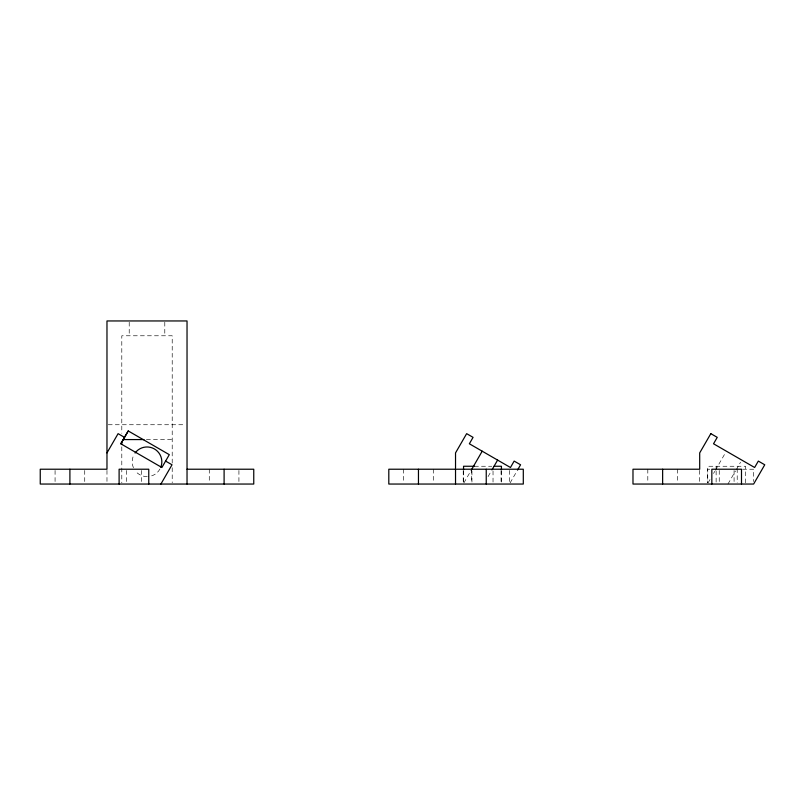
<?xml version="1.0" encoding="UTF-8"?>
<svg xmlns="http://www.w3.org/2000/svg" width="805" height="805" viewBox="0 0 805 805"><rect width="100%" height="100%" fill="white"/><g stroke="black" fill="none" stroke-linecap="round" stroke-linejoin="round"><path stroke-width="0.6" stroke-dasharray="4.03 3.02" d="M463.841 482.99L471.79 469.224M488.051 476.63L491.322 470.975M510.078 482.98L516.87 471.207M708.018 482.99L710.463 478.744M713.522 473.461L714.749 471.328M715.363 470.271L725.154 453.306M727.951 484.047L735.498 470.975M736.122 469.889L740.53 462.261M108.222 424.738L184.536 424.738M146.389 439.57L172.21 439.57M474.427 466.256L491.795 466.256M709.849 469.224L707.404 469.224L707.404 482.809M742.623 469.224L753.631 469.224L753.631 481.571M745.611 482.859L745.611 466.256L707.726 466.256L707.726 482.859M737.209 468.631L737.209 482.859M734.08 470.452L734.08 482.809M719.247 470.452L719.247 482.809M716.128 466.256L716.128 469.818M716.128 470.995L716.128 484.047M699.696 470.351L699.696 482.809M677.458 469.224L677.458 482.809M647.804 469.224L647.804 482.809M509.454 470.452L509.454 482.809M501.435 470.995L501.435 482.859M501.062 470.452L501.062 482.809M493.032 470.995L493.032 482.859M471.951 470.995L471.951 482.859M471.408 469.224L471.408 482.809M463.549 470.995L463.549 482.859M463.227 470.452L463.227 482.809M433.291 469.224L433.291 482.809M403.637 469.224L403.637 482.809M238.924 470.452L238.924 482.809M209.28 469.224L209.28 482.809M172.21 463.046L172.21 335.776L121.797 335.776L121.797 433.311M172.21 467.715L172.21 482.809M164.794 322.191L164.794 335.776M141.348 470.452L141.348 482.809M129.213 322.191L129.213 335.776M126.526 470.452L126.526 482.809M121.797 446.835L121.797 482.809M106.974 470.351L106.974 482.809M84.726 470.452L84.726 482.809M55.072 470.452L55.072 482.809M159.984 468.973A14.822 14.822 0 0 1 148.261 476.58M147.295 476.63A14.822 14.822 0 0 1 135.421 471.066M133.419 467.745A14.822 14.822 0 0 1 134.022 454.644"/><path stroke-width="1.21" d="M106.974 452.913L118.094 433.654L124.513 437.357L128.237 430.947L169.302 454.664L161.896 467.504L120.8 443.776L124.513 437.357M120.8 443.776L128.237 430.947M160.899 484.047L172.018 464.787L165.599 461.084M471.8 469.204L482.205 451.192M491.946 469.889L497.611 460.088M517.484 470.14L520.573 464.787L514.154 461.084L510.451 467.504L469.355 443.776L473.068 437.357L466.648 433.654L455.529 452.913L455.529 484.047M123.024 439.57L143.924 439.57M474.548 466.256L463.549 466.256L463.549 469.818M494.099 466.256L501.435 466.256L501.435 469.818M187.032 469.224L253.756 469.224L253.756 484.047L40.25 484.047L40.25 469.224L106.974 469.224L106.974 320.954L187.032 320.954L187.032 484.047M455.529 469.224L388.805 469.224L388.805 484.047L523.3 484.047L523.3 469.224L456.586 469.224M741.496 484.047L741.496 469.224L711.841 469.224L711.841 484.047M662.636 469.224L662.636 484.047M486.24 469.224L486.24 484.047M418.459 469.224L418.459 484.047M224.102 469.224L224.102 484.047M148.764 484.047L148.764 469.224L119.11 469.224L119.11 484.047M121.797 442.036L121.797 444.511M69.904 469.224L69.904 484.047M135.069 453.014A14.822 14.822 0 0 1 160.809 467.212M710.825 433.654L699.696 452.913L699.696 469.224L632.982 469.224L632.982 484.047L753.631 484.047L764.75 464.787L758.33 461.084L754.627 467.504L713.532 443.776L717.245 437.357L710.825 433.654"/></g></svg>
